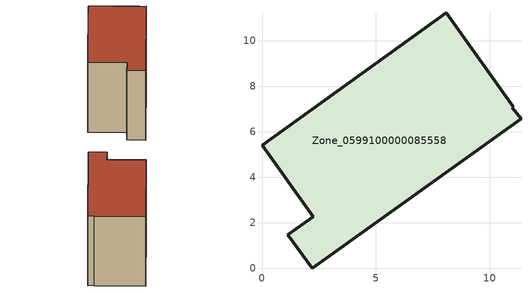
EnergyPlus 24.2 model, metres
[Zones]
Zone_0599100000085558
 floor ground (C_G): 11.38,6.56 2.2,0 1.14,1.48 2.25,2.26 0,5.41 8.09,11.23 11.04,7.1 11.01,7.06 z0
 wall outside (C_F): 11.04,7.1 8.09,11.23 0,5.41 2.25,2.26 1.14,1.48 2.2,0 11.38,6.56 11.01,7.06 11.04,7.1 z0:8.18
 roof outside (C_R): 11.38,6.56 11.01,7.06 11.04,7.1 8.09,11.23 0,5.41 2.25,2.26 1.14,1.48 2.2,0 z8.18
[BUILDING]
Pand.0599100000085558: North Axis=0; Terrain=City; Loads Convergence Tolerance Value=0.04; Temperature Convergence Tolerance Value=0.4; Solar Distribution=FullExterior; Maximum Number of Warmup Days=25; Minimum Number of Warmup Days=1
[Site:Location]
Rotterdam.The.Hague.AP_ZH_NLD Design_Conditions: Latitude=51.96; Longitude=4.45; Time Zone=1; Elevation=-4.5
[SITE:GROUNDTEMPERATURE:BUILDINGSURFACE]
18, 18, 18, 18, 18, 18, 18, 18, 18, 18, 18, 18
[MATERIAL] Thermal Absorptance=0.9; Solar Absorptance=0.7; Visible Absorptance=0.7
Name | Roughness | Thickness | Conductivity | Density | Specific Heat
G.TI.1975-1991 | MediumSmooth | 0.15 | 0.288461 | 540 | 1210
F.TI.1975-1991 | Rough | 0.3 | 0.230769 | 1920 | 840
R.TI.1975-1991 | MediumRough | 0.2 | 0.153846 | 1500 | 1000
[CONSTRUCTION]
C_G: G.TI.1975-1991
C_F: F.TI.1975-1991
C_R: R.TI.1975-1991
[ZONE]
Zone_0599100000085558: Type=1; Multiplier=1; Ceiling Height=Autocalculate; Volume=Autocalculate; Floor Area=autocalculate; Part of Total Floor Area=Yes
[ZONEINFILTRATION:DESIGNFLOWRATE]
Infil_Zone_0599100000085558: Zone or ZoneList or Space or SpaceList=Zone_0599100000085558; Schedule=AlwaysOn; Design Flow Rate Calculation Method=Flow/Area; Flow Rate per Floor Area=0.003; Constant Term Coefficient=1; Temperature Term Coefficient=0; Velocity Term Coefficient=0; Velocity Squared Term Coefficient=0
[HVACTEMPLATE:ZONE:IDEALLOADSAIRSYSTEM]
Zone_0599100000085558: Maximum Heating Supply Air Temperature=50; Minimum Cooling Supply Air Temperature=13; Maximum Heating Supply Air Humidity Ratio=0.0156; Minimum Cooling Supply Air Humidity Ratio=0.0077; Heating Limit=NoLimit; Cooling Limit=NoLimit; Dehumidification Control Type=ConstantSensibleHeatRatio; Cooling Sensible Heat Ratio=0.7; Dehumidification Setpoint=60; Humidification Control Type=None; Humidification Setpoint=30; Outdoor Air Method=None; Outdoor Air Flow Rate per Person=0.00944; Outdoor Air Flow Rate per Zone Floor Area=0; Outdoor Air Flow Rate per Zone=0; Demand Controlled Ventilation Type=None; Outdoor Air Economizer Type=NoEconomizer; Heat Recovery Type=None; Sensible Heat Recovery Effectiveness=0.7; Latent Heat Recovery Effectiveness=0.65
[ZONECONTROL:THERMOSTAT]
ThermostatControl_Zone_0599100000085558: Zone or ZoneList=Zone_0599100000085558; Control Type Schedule=DualSetpointControlType; Control 1=Thermostat_Zone_0599100000085558; Temperature Difference Between Cutout And Setpoint=0
[THERMOSTATSETPOINT:DUALSETPOINT]
Thermostat_Zone_0599100000085558: Heating Setpoint Temperature Schedule=HeatingSetpoint_Zone_0599100000085558; Cooling Setpoint Temperature Schedule=CoolingSetpoint_Zone_0599100000085558
[SCHEDULE:COMPACT]
HeatingSetpoint_Zone_0599100000085558: Through: 12/31, For: AllDays, Until: 24:00, 21
CoolingSetpoint_Zone_0599100000085558: Through: 12/31, For: AllDays, Until: 24:00, 24
DualSetpointControlType: Through: 12/31, For: AllDays, Until: 24:00, 4
AlwaysOn: Through: 12/31, For: AllDays, Until: 24:00, 1
